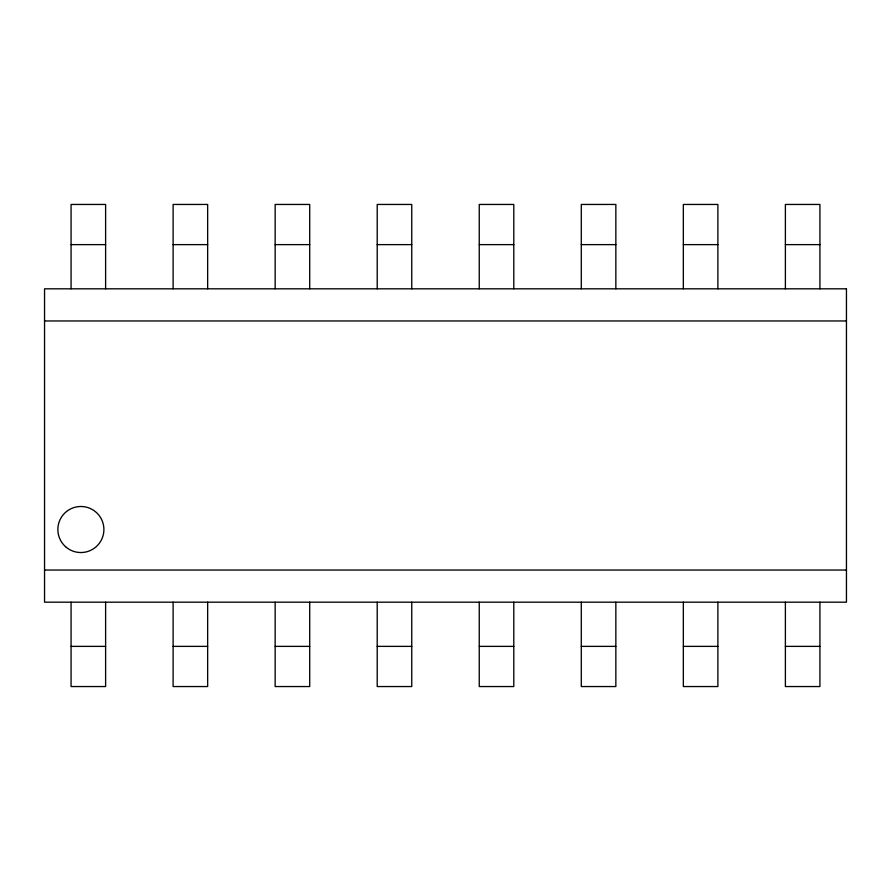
<?xml version="1.0" encoding="UTF-8"?>
<svg xmlns="http://www.w3.org/2000/svg" width="891" height="891" viewBox="0 0 891 891"><rect width="100%" height="100%" fill="white"/><g stroke="black" fill="none" stroke-linecap="round" stroke-linejoin="round"><path stroke-width="1.34" d="M71.068 244.624L105.617 244.624M173.11 244.624L207.659 244.624M275.152 244.624L309.712 244.624M377.205 244.624L411.753 244.624M479.247 244.624L513.795 244.624M581.288 244.624L615.848 244.624M683.341 244.624L717.89 244.624M785.383 244.624L819.932 244.624M44.55 320.96L846.45 320.96M44.55 570.04L846.45 570.04M71.068 646.376L105.617 646.376M173.11 646.376L207.659 646.376M275.152 646.376L309.712 646.376M377.205 646.376L411.753 646.376M479.247 646.376L513.795 646.376M581.288 646.376L615.848 646.376M683.341 646.376L717.89 646.376M785.383 646.376L819.932 646.376M819.932 288.818L819.932 204.451L785.383 204.451L785.383 288.818M819.932 602.182L819.932 686.549L785.383 686.549L785.383 602.182M717.89 288.818L717.89 204.451L683.341 204.451L683.341 288.818M717.89 602.182L717.89 686.549L683.341 686.549L683.341 602.182M615.848 288.818L615.848 204.451L581.288 204.451L581.288 288.818M615.848 602.182L615.848 686.549L581.288 686.549L581.288 602.182M513.795 288.818L513.795 204.451L479.247 204.451L479.247 288.818M513.795 602.182L513.795 686.549L479.247 686.549L479.247 602.182M411.753 288.818L411.753 204.451L377.205 204.451L377.205 288.818M411.753 602.182L411.753 686.549L377.205 686.549L377.205 602.182M309.712 288.818L309.712 204.451L275.152 204.451L275.152 288.818M309.712 602.182L309.712 686.549L275.152 686.549L275.152 602.182M207.659 288.818L207.659 204.451L173.11 204.451L173.11 288.818M207.659 602.182L207.659 686.549L173.11 686.549L173.11 602.182M105.617 288.818L105.617 204.451L71.068 204.451L71.068 288.818M105.617 602.182L105.617 686.549L71.068 686.549L71.068 602.182M846.45 288.818L44.55 288.818L44.55 602.182L846.45 602.182L846.45 288.818M65.555 546.695A23.021 23.021 0 0 0 103.423 534.188A23.021 23.021 0 0 0 73.652 507.658A23.021 23.021 0 0 0 65.555 546.695"/></g></svg>
